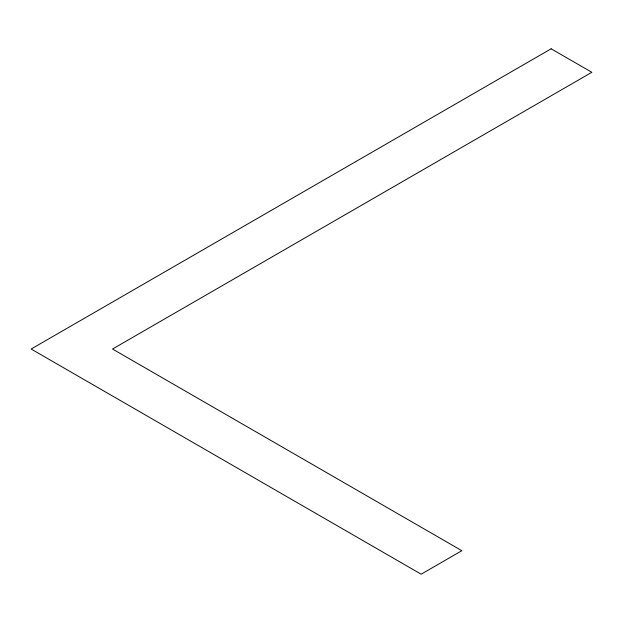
<?xml version="1.0" encoding="UTF-8"?>
<svg xmlns="http://www.w3.org/2000/svg" width="623" height="623" viewBox="0 0 623 623"><rect width="100%" height="100%" fill="white"/><g stroke="black" fill="none" stroke-linecap="round" stroke-linejoin="round"><path stroke-width="0.93" d="M551.16 48.804L31.15 349.028L421.156 574.196L461.845 550.701L112.529 349.028L591.85 72.299L551.16 48.804"/></g></svg>
